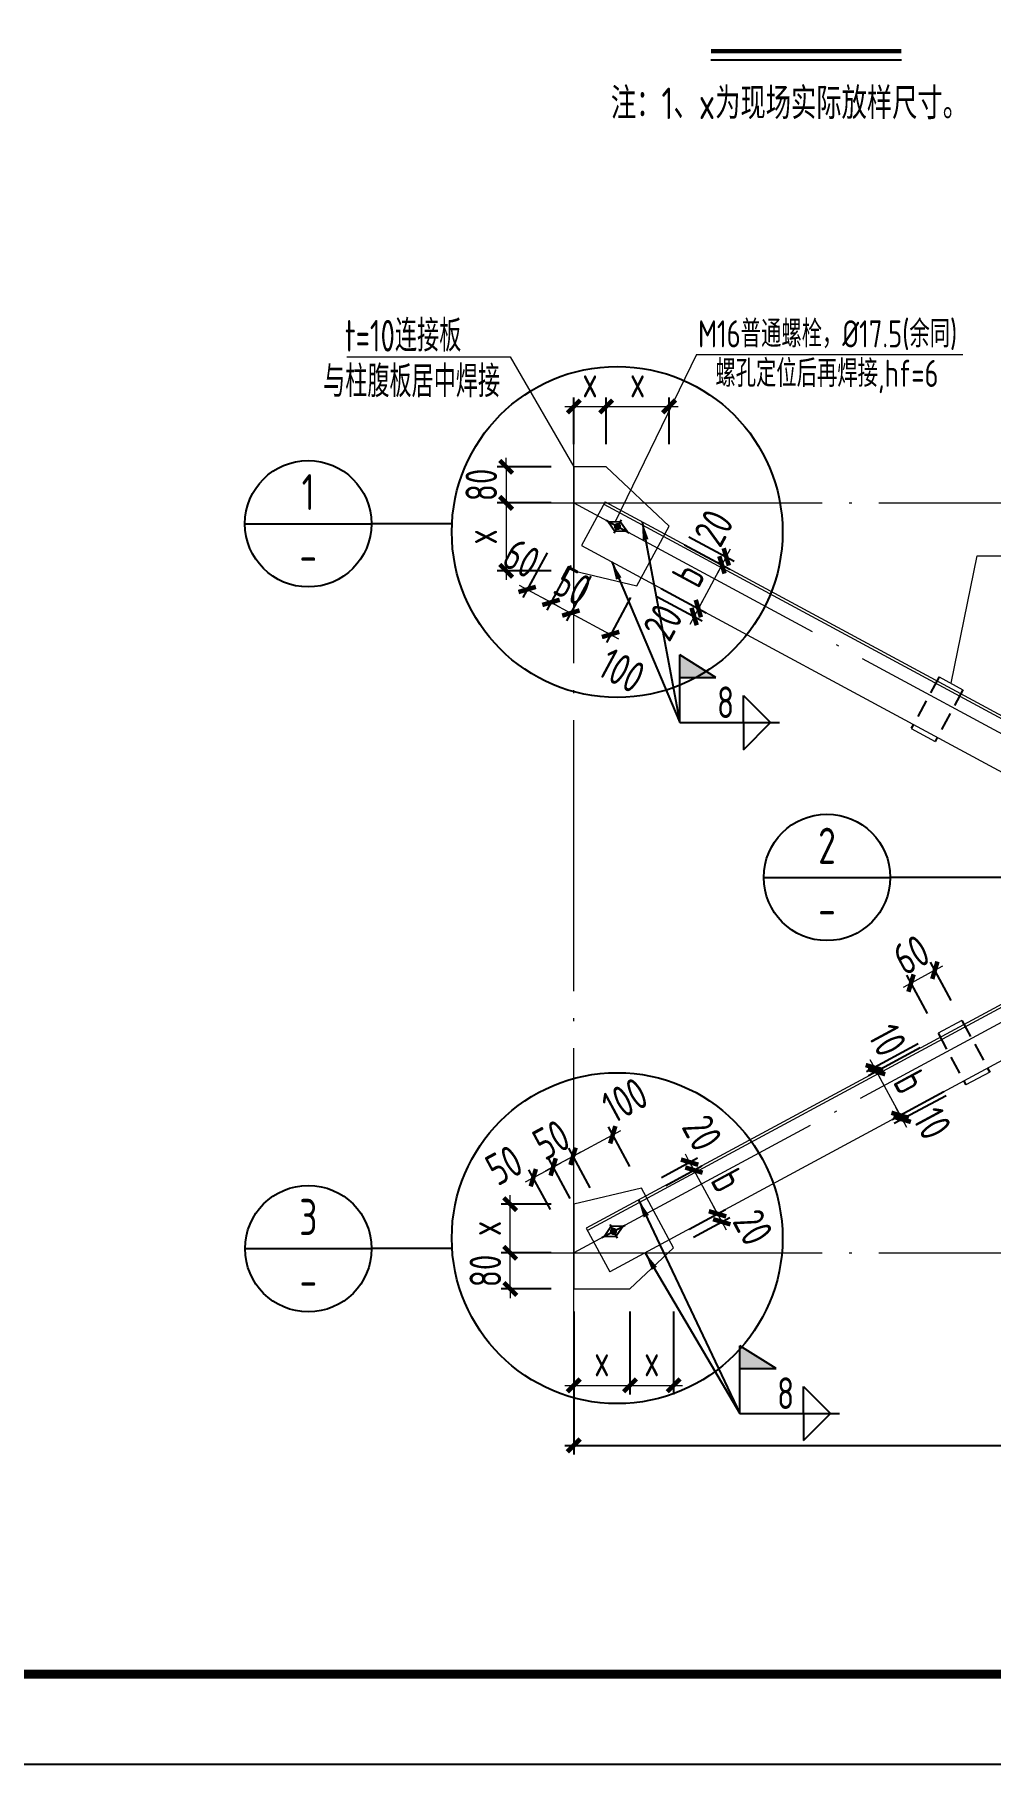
# Model space of a CAD drawing. Extents: x -2746917 to -971774, y -3334247 to -3250358.
# Drawn here: x -1634718 to -1624133, y -3316173 to -3297027 of the extents above; entities that cross this region are included whole.
import ezdxf
from ezdxf.enums import TextEntityAlignment as Align

# ---------------------------------------------------------------- set-up
doc = ezdxf.new("R2010")
doc.units = 0
doc.header["$LTSCALE"] = 1000
doc.header["$MEASUREMENT"] = 0
doc.header["$PDMODE"] = 35
doc.linetypes.add('DASHED', pattern=[0.75, 0.5, -0.25])
doc.linetypes.add('DOTE', pattern=[2.42, 2, -0.2, 0.02, -0.2])
doc.layers.get('0').update_dxf_attribs({"linetype": 'CONTINUOUS'})
doc.layers.get('Defpoints').update_dxf_attribs({"linetype": 'CONTINUOUS'})
for name, color, linetype in [('AXIS', 253, 'DOTE'), ('BOLT', 7, 'CONTINUOUS'), ('COLU', 7, 'CONTINUOUS'), ('DIM', 3, 'CONTINUOUS'), ('NUM', 7, 'CONTINUOUS'), ('Profx', 2, 'DASHED'), ('PUB_TITLE', 4, 'CONTINUOUS'), ('TEXT', 7, 'CONTINUOUS'), ('THIN', 7, 'CONTINUOUS'), ('WELD', 7, 'CONTINUOUS')]:
    doc.layers.add(name, color=color, linetype=linetype)
doc.layers.add('yichutu', color=7, linetype='CONTINUOUS', true_color=0xffffff, plot=False)
doc.styles.add('TSSD_Dimension', font='tssdeng.shx', dxfattribs={"width": 0.75, "bigfont": 'Hztxt.shx'})
doc.styles.add('TSSD_Label', font='tssdeng.shx', dxfattribs={"width": 0.75, "bigfont": 'hztxt.shx'})
doc.styles.add('TSSD_Num', font='tssdeng.shx', dxfattribs={"width": 0.75, "bigfont": 'hztxt.shx'})
doc.styles.add('TSSD_Rein', font='Tssdeng.shx', dxfattribs={"width": 0.75, "bigfont": 'hztxt.shx'})
doc.dimstyles.new('TSSD_20_100', dxfattribs={"dimtxt": 350, "dimasz": 100, "dimexe": 100, "dimexo": 250, "dimgap": 100, "dimtad": 1, "dimdec": 0, "dimlfac": 0.2, "dimzin": 0, "dimdsep": 46, "dimtxsty": 'TSSD_Dimension', "dimblk": 'ARCHTICK', "dimcen": 0, "dimdle": 100, "dimclrt": 7, "dimadec": 0, "dimazin": 0, "dimtfac": 1, "dimtdec": 0, "dimtix": 1, "dimtmove": 2, "dimatfit": 3, "dimfxl": 1, "dimtolj": 1, "dimtzin": 0, "dimlwd": 5, "dimarcsym": 0})
doc.dimstyles.new('TSSD_50_100', dxfattribs={"dimtxt": 350, "dimasz": 100, "dimexe": 100, "dimexo": 250, "dimgap": 100, "dimtad": 1, "dimdec": 0, "dimlfac": 0.5, "dimzin": 0, "dimdsep": 46, "dimtxsty": 'TSSD_Dimension', "dimblk": 'ARCHTICK', "dimcen": 0, "dimdle": 100, "dimclrt": 7, "dimadec": 0, "dimazin": 0, "dimtfac": 1, "dimtdec": 0, "dimtix": 1, "dimtmove": 2, "dimatfit": 3, "dimfxl": 1, "dimtolj": 1, "dimtzin": 0, "dimarcsym": 0})
doc.dimstyles.new('TSSD_LEADER_STYLE_200.0', dxfattribs={"dimtxt": 700, "dimasz": 200, "dimexe": 200, "dimexo": 500, "dimgap": 0.09, "dimtad": 0, "dimtih": 1, "dimtoh": 1, "dimdec": 4, "dimzin": 0, "dimdsep": 46, "dimtxsty": 'Standard', "dimcen": 0.09, "dimdle": 200, "dimclrt": 7, "dimadec": 0, "dimazin": 0, "dimtfac": 1, "dimtdec": 4, "dimtofl": 0, "dimtmove": 0, "dimatfit": 3, "dimfxl": 1, "dimtolj": 1, "dimtzin": 0, "dimarcsym": 0})

# ---------------------------------------------------------------- blocks, each defined once
blk = doc.blocks.new('_ArchTick')
at = {"color": 0, "const_width": 0.5}
blk.add_lwpolyline([(-0.71, -0.71), (0.71, 0.71)], dxfattribs=at)
blk = doc.blocks.new('*D3015')
at = {"layer": 'Defpoints', "color": 0, "ltscale": 1.5}
for p in [(-1628747, -3311245), (-1613347, -3311245), (-1613347, -3312642)]:
    blk.add_point(p, dxfattribs=at)
at = {"layer": 'DIM', "color": 0, "lineweight": -2, "ltscale": 1.5}
for p, q in [((-1628747, -3311495), (-1628747, -3312742)), ((-1613347, -3311495), (-1613347, -3312742)), ((-1628847, -3312642), (-1613247, -3312642))]:
    blk.add_line(p, q, dxfattribs=at)
at = {"layer": 'DIM', "color": 0, "lineweight": -2, "ltscale": 1.5, "xscale": 100, "yscale": 100, "zscale": 100, "rotation": 180}
blk.add_blockref('_ArchTick', (-1628747, -3312642), dxfattribs=at)
at = {"layer": 'DIM', "color": 0, "lineweight": -2, "ltscale": 1.5, "xscale": 100, "yscale": 100, "zscale": 100}
blk.add_blockref('_ArchTick', (-1613347, -3312642), dxfattribs=at)
at = {"layer": 'DIM', "color": 7, "lineweight": 5, "ltscale": 1.5, "insert": (-1621047, -3312367), "char_height": 350, "attachment_point": 5, "style": 'TSSD_Dimension'}
blk.add_mtext('\\A1;7800', dxfattribs=at)
blk = doc.blocks.new('A$C7C2454F9')
at = {"layer": 'BOLT'}
for p, q in [((217, 41), (8, -160)), ((54, 2), (171, -121)), ((199, 23), (71, -16)), ((199, 23), (154, -103)), ((26, -142), (71, -16)), ((26, -142), (154, -103))]:
    blk.add_line(p, q, dxfattribs=at)
at = {"layer": 'BOLT', "const_width": 40}
blk.add_lwpolyline([(127, -46, 1), (98, -73, 1), (127, -46)], format="xyb", dxfattribs=at)
blk = doc.blocks.new('*D3017')
at = {"layer": 'Defpoints', "color": 0, "ltscale": 1.5}
for p in [(-1628747, -3310911), (-1628125, -3310911), (-1628125, -3311978)]:
    blk.add_point(p, dxfattribs=at)
at = {"layer": 'DIM', "color": 0, "lineweight": -2, "ltscale": 1.5}
for p, q in [((-1628747, -3311161), (-1628747, -3312078)), ((-1628125, -3311161), (-1628125, -3312078))]:
    blk.add_line(p, q, dxfattribs=at)
at = {"layer": 'DIM', "color": 0, "lineweight": 5, "ltscale": 1.5}
blk.add_line((-1628847, -3311978), (-1628025, -3311978), dxfattribs=at)
at = {"layer": 'DIM', "color": 0, "lineweight": 5, "ltscale": 1.5, "xscale": 100, "yscale": 100, "zscale": 100, "rotation": 180}
blk.add_blockref('_ArchTick', (-1628747, -3311978), dxfattribs=at)
at = {"layer": 'DIM', "color": 0, "lineweight": 5, "ltscale": 1.5, "xscale": 100, "yscale": 100, "zscale": 100}
blk.add_blockref('_ArchTick', (-1628125, -3311978), dxfattribs=at)
at = {"layer": 'DIM', "color": 7, "lineweight": 5, "ltscale": 1.5, "insert": (-1628436, -3311703), "char_height": 350, "attachment_point": 5, "style": 'TSSD_Dimension'}
blk.add_mtext('\\A1;x', dxfattribs=at)
blk = doc.blocks.new('*D3018')
at = {"layer": 'Defpoints', "color": 0, "ltscale": 1.5}
for p in [(-1628125, -3310911), (-1627641, -3310911), (-1627641, -3311978)]:
    blk.add_point(p, dxfattribs=at)
at = {"layer": 'DIM', "color": 0, "lineweight": -2, "ltscale": 1.5}
for p, q in [((-1628125, -3311161), (-1628125, -3312078)), ((-1627641, -3311161), (-1627641, -3312078))]:
    blk.add_line(p, q, dxfattribs=at)
at = {"layer": 'DIM', "color": 0, "lineweight": 5, "ltscale": 1.5}
blk.add_line((-1628225, -3311978), (-1627541, -3311978), dxfattribs=at)
at = {"layer": 'DIM', "color": 0, "lineweight": 5, "ltscale": 1.5, "xscale": 100, "yscale": 100, "zscale": 100, "rotation": 180}
blk.add_blockref('_ArchTick', (-1628125, -3311978), dxfattribs=at)
at = {"layer": 'DIM', "color": 0, "lineweight": 5, "ltscale": 1.5, "xscale": 100, "yscale": 100, "zscale": 100}
blk.add_blockref('_ArchTick', (-1627641, -3311978), dxfattribs=at)
at = {"layer": 'DIM', "color": 7, "lineweight": 5, "ltscale": 1.5, "insert": (-1627883, -3311703), "char_height": 350, "attachment_point": 5, "style": 'TSSD_Dimension'}
blk.add_mtext('\\A1;x', dxfattribs=at)
blk = doc.blocks.new('*D3019')
at = {"layer": 'Defpoints', "color": 0, "ltscale": 1.5}
for p in [(-1629451, -3310511), (-1628747, -3310511), (-1628747, -3310911)]:
    blk.add_point(p, dxfattribs=at)
at = {"layer": 'DIM', "color": 0, "lineweight": -2, "ltscale": 1.5}
for p, q in [((-1628997, -3310511), (-1629551, -3310511)), ((-1628997, -3310911), (-1629551, -3310911))]:
    blk.add_line(p, q, dxfattribs=at)
at = {"layer": 'DIM', "color": 0, "lineweight": 5, "ltscale": 1.5}
for p, q in [((-1629451, -3310511), (-1629451, -3310411)), ((-1629451, -3310911), (-1629451, -3310511)), ((-1629451, -3310911), (-1629451, -3311011))]:
    blk.add_line(p, q, dxfattribs=at)
at = {"layer": 'DIM', "color": 0, "lineweight": 5, "ltscale": 1.5, "xscale": 100, "yscale": 100, "zscale": 100}
for p, rotation in [((-1629451, -3310511), 270), ((-1629451, -3310911), 90)]:
    blk.add_blockref('_ArchTick', p, dxfattribs=dict(at, rotation=rotation))
at = {"layer": 'DIM', "color": 7, "lineweight": 5, "ltscale": 1.5, "insert": (-1629726, -3310711), "char_height": 350, "attachment_point": 5, "rotation": 90, "style": 'TSSD_Dimension'}
blk.add_mtext('\\A1;80', dxfattribs=at)
blk = doc.blocks.new('*D3020')
at = {"layer": 'Defpoints', "color": 0, "ltscale": 1.5}
for p in [(-1629451, -3309972), (-1628747, -3309972), (-1628747, -3310511)]:
    blk.add_point(p, dxfattribs=at)
at = {"layer": 'DIM', "color": 0, "lineweight": -2, "ltscale": 1.5}
for p, q in [((-1628997, -3309972), (-1629551, -3309972)), ((-1628997, -3310511), (-1629551, -3310511))]:
    blk.add_line(p, q, dxfattribs=at)
at = {"layer": 'DIM', "color": 0, "lineweight": 5, "ltscale": 1.5}
blk.add_line((-1629451, -3310611), (-1629451, -3309872), dxfattribs=at)
at = {"layer": 'DIM', "color": 0, "lineweight": 5, "ltscale": 1.5, "xscale": 100, "yscale": 100, "zscale": 100}
for p, rotation in [((-1629451, -3309972), 90), ((-1629451, -3310511), 270)]:
    blk.add_blockref('_ArchTick', p, dxfattribs=dict(at, rotation=rotation))
at = {"layer": 'DIM', "color": 7, "lineweight": 5, "ltscale": 1.5, "insert": (-1629726, -3310241), "char_height": 350, "attachment_point": 5, "rotation": 90, "style": 'TSSD_Dimension'}
blk.add_mtext('\\A1;x', dxfattribs=at)
blk = doc.blocks.new('*D3021')
at = {"layer": 'Defpoints', "color": 0, "ltscale": 1.5}
for p in [(-1628975, -3309560), (-1628667, -3310131), (-1628887, -3310250)]:
    blk.add_point(p, dxfattribs=at)
at = {"layer": 'DIM', "color": 0, "lineweight": 5, "ltscale": 1.5}
blk.add_line((-1629283, -3309726), (-1628887, -3309513), dxfattribs=at)
at = {"layer": 'DIM', "color": 0, "lineweight": -2, "ltscale": 1.5}
for p, q in [((-1629006, -3310030), (-1629243, -3309591)), ((-1628786, -3309911), (-1629022, -3309472))]:
    blk.add_line(p, q, dxfattribs=at)
at = {"layer": 'DIM', "color": 0, "lineweight": 5, "ltscale": 1.5, "xscale": 100, "yscale": 100, "zscale": 100}
for p, rotation in [((-1628975, -3309560), 28.32293763845345), ((-1629195, -3309679), 208.3229376384535)]:
    blk.add_blockref('_ArchTick', p, dxfattribs=dict(at, rotation=rotation))
at = {"layer": 'DIM', "color": 7, "lineweight": 5, "ltscale": 1.5, "insert": (-1629518, -3309540), "char_height": 350, "attachment_point": 5, "rotation": 28.3229, "style": 'TSSD_Dimension'}
blk.add_mtext('\\A1;50', dxfattribs=at)
blk = doc.blocks.new('*D3022')
at = {"layer": 'Defpoints', "color": 0, "ltscale": 1.5}
for p in [(-1628755, -3309442), (-1628447, -3310013), (-1628667, -3310131)]:
    blk.add_point(p, dxfattribs=at)
at = {"layer": 'DIM', "color": 0, "lineweight": 5, "ltscale": 1.5}
for p, q in [((-1628975, -3309560), (-1628755, -3309442)), ((-1628755, -3309442), (-1628667, -3309394)), ((-1628975, -3309560), (-1629063, -3309608))]:
    blk.add_line(p, q, dxfattribs=at)
at = {"layer": 'DIM', "color": 0, "lineweight": -2, "ltscale": 1.5}
for p, q in [((-1628566, -3309793), (-1628802, -3309354)), ((-1628786, -3309911), (-1629022, -3309472))]:
    blk.add_line(p, q, dxfattribs=at)
at = {"layer": 'DIM', "color": 0, "lineweight": 5, "ltscale": 1.5, "xscale": 100, "yscale": 100, "zscale": 100}
for p, rotation in [((-1628975, -3309560), 28.32293763562307), ((-1628755, -3309442), 208.322937635623)]:
    blk.add_blockref('_ArchTick', p, dxfattribs=dict(at, rotation=rotation))
at = {"layer": 'DIM', "color": 7, "lineweight": 5, "ltscale": 1.5, "insert": (-1628995, -3309259), "char_height": 350, "attachment_point": 5, "rotation": 28.3229, "style": 'TSSD_Dimension'}
blk.add_mtext('\\A1;50', dxfattribs=at)
blk = doc.blocks.new('*D3023')
at = {"layer": 'Defpoints', "color": 0, "ltscale": 1.5}
for p in [(-1628315, -3309204), (-1628007, -3309776), (-1628447, -3310013)]:
    blk.add_point(p, dxfattribs=at)
at = {"layer": 'DIM', "color": 0, "lineweight": 5, "ltscale": 1.5}
blk.add_line((-1628843, -3309489), (-1628227, -3309157), dxfattribs=at)
at = {"layer": 'DIM', "color": 0, "lineweight": -2, "ltscale": 1.5}
for p, q in [((-1628126, -3309556), (-1628362, -3309116)), ((-1628566, -3309793), (-1628802, -3309354))]:
    blk.add_line(p, q, dxfattribs=at)
at = {"layer": 'DIM', "color": 0, "lineweight": 5, "ltscale": 1.5, "xscale": 100, "yscale": 100, "zscale": 100}
for p, rotation in [((-1628315, -3309204), 28.32293763562307), ((-1628755, -3309442), 208.322937635623)]:
    blk.add_blockref('_ArchTick', p, dxfattribs=dict(at, rotation=rotation))
at = {"layer": 'DIM', "color": 7, "lineweight": 5, "ltscale": 1.5, "insert": (-1628182, -3308820), "char_height": 350, "attachment_point": 5, "rotation": 28.3229, "style": 'TSSD_Dimension'}
blk.add_mtext('\\A1;100', dxfattribs=at)
blk = doc.blocks.new('*D3024')
at = {"layer": 'Defpoints', "color": 0, "ltscale": 1.5}
for p in [(-1627416, -3309595), (-1627997, -3309794), (-1627949, -3309882)]:
    blk.add_point(p, dxfattribs=at)
at = {"layer": 'DIM', "color": 0, "lineweight": 5, "ltscale": 1.5}
for p, q in [((-1627464, -3309507), (-1627511, -3309419)), ((-1627464, -3309507), (-1627416, -3309595)), ((-1627416, -3309595), (-1627369, -3309683))]:
    blk.add_line(p, q, dxfattribs=at)
at = {"layer": 'DIM', "color": 0, "lineweight": -2, "ltscale": 1.5}
for p, q in [((-1627777, -3309676), (-1627376, -3309459)), ((-1627729, -3309764), (-1627328, -3309547))]:
    blk.add_line(p, q, dxfattribs=at)
at = {"layer": 'DIM', "color": 0, "lineweight": 5, "ltscale": 1.5, "xscale": 100, "yscale": 100, "zscale": 100}
for p, rotation in [((-1627464, -3309507), 298.3229376384968), ((-1627416, -3309595), 118.3229376384968)]:
    blk.add_blockref('_ArchTick', p, dxfattribs=dict(at, rotation=rotation))
at = {"layer": 'DIM', "color": 7, "lineweight": 5, "ltscale": 1.5, "insert": (-1627325, -3309184), "char_height": 350, "attachment_point": 5, "rotation": 298.3229, "style": 'TSSD_Dimension'}
blk.add_mtext('\\A1;20', dxfattribs=at)
blk = doc.blocks.new('*D3025')
at = {"layer": 'Defpoints', "color": 0, "ltscale": 1.5}
for p in [(-1627949, -3309882), (-1627155, -3310079), (-1627689, -3310366)]:
    blk.add_point(p, dxfattribs=at)
at = {"layer": 'DIM', "color": 0, "lineweight": -2, "ltscale": 1.5}
for p, q in [((-1627729, -3309764), (-1627328, -3309547)), ((-1627468, -3310248), (-1627067, -3310032))]:
    blk.add_line(p, q, dxfattribs=at)
at = {"layer": 'DIM', "color": 0, "lineweight": 5, "ltscale": 1.5}
blk.add_line((-1627464, -3309507), (-1627108, -3310167), dxfattribs=at)
at = {"layer": 'DIM', "color": 0, "lineweight": 5, "ltscale": 1.5, "xscale": 100, "yscale": 100, "zscale": 100}
for p, rotation in [((-1627416, -3309595), 118.3229376539187), ((-1627155, -3310079), 298.3229376539187)]:
    blk.add_blockref('_ArchTick', p, dxfattribs=dict(at, rotation=rotation))
at = {"layer": 'DIM', "color": 7, "lineweight": 5, "ltscale": 1.5, "insert": (-1627044, -3309706), "char_height": 350, "attachment_point": 5, "rotation": 298.3229, "style": 'TSSD_Dimension'}
blk.add_mtext('\\A1;b', dxfattribs=at)
blk = doc.blocks.new('*D3026')
at = {"layer": 'Defpoints', "color": 0, "ltscale": 1.5}
for p in [(-1627108, -3310167), (-1627689, -3310366), (-1627641, -3310454)]:
    blk.add_point(p, dxfattribs=at)
at = {"layer": 'DIM', "color": 0, "lineweight": 5, "ltscale": 1.5}
for p, q in [((-1627155, -3310079), (-1627203, -3309991)), ((-1627155, -3310079), (-1627108, -3310167)), ((-1627108, -3310167), (-1627060, -3310255))]:
    blk.add_line(p, q, dxfattribs=at)
at = {"layer": 'DIM', "color": 0, "lineweight": -2, "ltscale": 1.5}
for p, q in [((-1627468, -3310248), (-1627067, -3310032)), ((-1627421, -3310336), (-1627020, -3310120))]:
    blk.add_line(p, q, dxfattribs=at)
at = {"layer": 'DIM', "color": 0, "lineweight": 5, "ltscale": 1.5, "xscale": 100, "yscale": 100, "zscale": 100}
for p, rotation in [((-1627155, -3310079), 298.3229376539187), ((-1627108, -3310167), 118.3229376539187)]:
    blk.add_blockref('_ArchTick', p, dxfattribs=dict(at, rotation=rotation))
at = {"layer": 'DIM', "color": 7, "lineweight": 5, "ltscale": 1.5, "insert": (-1626762, -3310229), "char_height": 350, "attachment_point": 5, "rotation": 298.3229, "style": 'TSSD_Dimension'}
blk.add_mtext('\\A1;20', dxfattribs=at)
blk = doc.blocks.new('*D3027')
at = {"layer": 'Defpoints', "color": 0, "ltscale": 1.5}
for p in [(-1628747, -3301811), (-1629496, -3302211), (-1628747, -3302211)]:
    blk.add_point(p, dxfattribs=at)
at = {"layer": 'DIM', "color": 0, "lineweight": 5, "ltscale": 1.5}
for p, q in [((-1629496, -3301811), (-1629496, -3301711)), ((-1629496, -3301811), (-1629496, -3302211)), ((-1629496, -3302211), (-1629496, -3302311))]:
    blk.add_line(p, q, dxfattribs=at)
at = {"layer": 'DIM', "color": 0, "lineweight": -2, "ltscale": 1.5}
for p, q in [((-1628997, -3301811), (-1629596, -3301811)), ((-1628997, -3302211), (-1629596, -3302211))]:
    blk.add_line(p, q, dxfattribs=at)
at = {"layer": 'DIM', "color": 0, "lineweight": 5, "ltscale": 1.5, "xscale": 100, "yscale": 100, "zscale": 100}
for p, rotation in [((-1629496, -3301811), 270), ((-1629496, -3302211), 90)]:
    blk.add_blockref('_ArchTick', p, dxfattribs=dict(at, rotation=rotation))
at = {"layer": 'DIM', "color": 7, "lineweight": 5, "ltscale": 1.5, "insert": (-1629771, -3302011), "char_height": 350, "attachment_point": 5, "rotation": 90, "style": 'TSSD_Dimension'}
blk.add_mtext('\\A1;80', dxfattribs=at)
blk = doc.blocks.new('*D3028')
at = {"layer": 'Defpoints', "color": 0, "ltscale": 1.5}
for p in [(-1628747, -3302211), (-1629496, -3302961), (-1628747, -3302961)]:
    blk.add_point(p, dxfattribs=at)
at = {"layer": 'DIM', "color": 0, "lineweight": 5, "ltscale": 1.5}
blk.add_line((-1629496, -3302111), (-1629496, -3303061), dxfattribs=at)
at = {"layer": 'DIM', "color": 0, "lineweight": -2, "ltscale": 1.5}
for p, q in [((-1628997, -3302211), (-1629596, -3302211)), ((-1628997, -3302961), (-1629596, -3302961))]:
    blk.add_line(p, q, dxfattribs=at)
at = {"layer": 'DIM', "color": 0, "lineweight": 5, "ltscale": 1.5, "xscale": 100, "yscale": 100, "zscale": 100}
for p, rotation in [((-1629496, -3302211), 90), ((-1629496, -3302961), 270)]:
    blk.add_blockref('_ArchTick', p, dxfattribs=dict(at, rotation=rotation))
at = {"layer": 'DIM', "color": 7, "lineweight": 5, "ltscale": 1.5, "insert": (-1629771, -3302586), "char_height": 350, "attachment_point": 5, "rotation": 90, "style": 'TSSD_Dimension'}
blk.add_mtext('\\A1;x', dxfattribs=at)
blk = doc.blocks.new('*D3029')
at = {"layer": 'Defpoints', "color": 0, "ltscale": 1.5}
for p in [(-1627739, -3302555), (-1627692, -3302467), (-1627106, -3302896)]:
    blk.add_point(p, dxfattribs=at)
at = {"layer": 'DIM', "color": 0, "lineweight": -2, "ltscale": 1.5}
for p, q in [((-1627519, -3302673), (-1627018, -3302944)), ((-1627472, -3302585), (-1626970, -3302856))]:
    blk.add_line(p, q, dxfattribs=at)
at = {"layer": 'DIM', "color": 0, "lineweight": 5, "ltscale": 1.5}
for p, q in [((-1627058, -3302808), (-1627011, -3302720)), ((-1627106, -3302896), (-1627153, -3302984)), ((-1627058, -3302808), (-1627106, -3302896))]:
    blk.add_line(p, q, dxfattribs=at)
at = {"layer": 'DIM', "color": 0, "lineweight": 5, "ltscale": 1.5, "xscale": 100, "yscale": 100, "zscale": 100}
for p, rotation in [((-1627058, -3302808), 241.6770623616299), ((-1627106, -3302896), 61.67706236162985)]:
    blk.add_blockref('_ArchTick', p, dxfattribs=dict(at, rotation=rotation))
at = {"layer": 'DIM', "color": 7, "lineweight": 5, "ltscale": 1.5, "insert": (-1627197, -3302486), "char_height": 350, "attachment_point": 5, "rotation": 61.6771, "style": 'TSSD_Dimension'}
blk.add_mtext('\\A1;20', dxfattribs=at)
blk = doc.blocks.new('*D3030')
at = {"layer": 'Defpoints', "color": 0, "ltscale": 1.5}
for p in [(-1627739, -3302555), (-1628000, -3303039), (-1627367, -3303380)]:
    blk.add_point(p, dxfattribs=at)
at = {"layer": 'DIM', "color": 0, "lineweight": -2, "ltscale": 1.5}
for p, q in [((-1627519, -3302673), (-1627018, -3302944)), ((-1627780, -3303158), (-1627279, -3303428))]:
    blk.add_line(p, q, dxfattribs=at)
at = {"layer": 'DIM', "color": 0, "lineweight": 5, "ltscale": 1.5}
blk.add_line((-1627058, -3302808), (-1627414, -3303468), dxfattribs=at)
at = {"layer": 'DIM', "color": 0, "lineweight": 5, "ltscale": 1.5, "xscale": 100, "yscale": 100, "zscale": 100}
for p, rotation in [((-1627106, -3302896), 61.67706234608132), ((-1627367, -3303380), 241.6770623460813)]:
    blk.add_blockref('_ArchTick', p, dxfattribs=dict(at, rotation=rotation))
at = {"layer": 'DIM', "color": 7, "lineweight": 5, "ltscale": 1.5, "insert": (-1627478, -3303008), "char_height": 350, "attachment_point": 5, "rotation": 61.6771, "style": 'TSSD_Dimension'}
blk.add_mtext('\\A1;b', dxfattribs=at)
blk = doc.blocks.new('*D3031')
at = {"layer": 'Defpoints', "color": 0, "ltscale": 1.5}
for p in [(-1628048, -3303127), (-1628000, -3303039), (-1627414, -3303468)]:
    blk.add_point(p, dxfattribs=at)
at = {"layer": 'DIM', "color": 0, "lineweight": -2, "ltscale": 1.5}
for p, q in [((-1627828, -3303246), (-1627326, -3303516)), ((-1627780, -3303158), (-1627279, -3303428))]:
    blk.add_line(p, q, dxfattribs=at)
at = {"layer": 'DIM', "color": 0, "lineweight": 5, "ltscale": 1.5}
for p, q in [((-1627367, -3303380), (-1627319, -3303292)), ((-1627414, -3303468), (-1627462, -3303557)), ((-1627367, -3303380), (-1627414, -3303468))]:
    blk.add_line(p, q, dxfattribs=at)
at = {"layer": 'DIM', "color": 0, "lineweight": 5, "ltscale": 1.5, "xscale": 100, "yscale": 100, "zscale": 100}
for p, rotation in [((-1627367, -3303380), 241.6770623460813), ((-1627414, -3303468), 61.6770623460813)]:
    blk.add_blockref('_ArchTick', p, dxfattribs=dict(at, rotation=rotation))
at = {"layer": 'DIM', "color": 7, "lineweight": 5, "ltscale": 1.5, "insert": (-1627760, -3303530), "char_height": 350, "attachment_point": 5, "rotation": 61.6771, "style": 'TSSD_Dimension'}
blk.add_mtext('\\A1;20', dxfattribs=at)
blk = doc.blocks.new('*D3032')
at = {"layer": 'Defpoints', "color": 0, "ltscale": 1.5}
for p in [(-1628388, -3301143), (-1628747, -3301811), (-1628388, -3301811)]:
    blk.add_point(p, dxfattribs=at)
at = {"layer": 'DIM', "color": 0, "lineweight": 5, "ltscale": 1.5}
blk.add_line((-1628847, -3301143), (-1628288, -3301143), dxfattribs=at)
at = {"layer": 'DIM', "color": 0, "lineweight": -2, "ltscale": 1.5}
for p, q in [((-1628747, -3301561), (-1628747, -3301043)), ((-1628388, -3301561), (-1628388, -3301043))]:
    blk.add_line(p, q, dxfattribs=at)
at = {"layer": 'DIM', "color": 0, "lineweight": 5, "ltscale": 1.5, "xscale": 100, "yscale": 100, "zscale": 100, "rotation": 180}
blk.add_blockref('_ArchTick', (-1628747, -3301143), dxfattribs=at)
at = {"layer": 'DIM', "color": 0, "lineweight": 5, "ltscale": 1.5, "xscale": 100, "yscale": 100, "zscale": 100}
blk.add_blockref('_ArchTick', (-1628388, -3301143), dxfattribs=at)
at = {"layer": 'DIM', "color": 7, "lineweight": 5, "ltscale": 1.5, "insert": (-1628567, -3300868), "char_height": 350, "attachment_point": 5, "style": 'TSSD_Dimension'}
blk.add_mtext('\\A1;x', dxfattribs=at)
blk = doc.blocks.new('*D3033')
at = {"layer": 'Defpoints', "color": 0, "ltscale": 1.5}
for p in [(-1627692, -3301143), (-1628388, -3301811), (-1627692, -3301811)]:
    blk.add_point(p, dxfattribs=at)
at = {"layer": 'DIM', "color": 0, "lineweight": 5, "ltscale": 1.5}
blk.add_line((-1628488, -3301143), (-1627592, -3301143), dxfattribs=at)
at = {"layer": 'DIM', "color": 0, "lineweight": -2, "ltscale": 1.5}
for p, q in [((-1628388, -3301561), (-1628388, -3301043)), ((-1627692, -3301561), (-1627692, -3301043))]:
    blk.add_line(p, q, dxfattribs=at)
at = {"layer": 'DIM', "color": 0, "lineweight": 5, "ltscale": 1.5, "xscale": 100, "yscale": 100, "zscale": 100, "rotation": 180}
blk.add_blockref('_ArchTick', (-1628388, -3301143), dxfattribs=at)
at = {"layer": 'DIM', "color": 0, "lineweight": 5, "ltscale": 1.5, "xscale": 100, "yscale": 100, "zscale": 100}
blk.add_blockref('_ArchTick', (-1627692, -3301143), dxfattribs=at)
at = {"layer": 'DIM', "color": 7, "lineweight": 5, "ltscale": 1.5, "insert": (-1628040, -3300868), "char_height": 350, "attachment_point": 5, "style": 'TSSD_Dimension'}
blk.add_mtext('\\A1;x', dxfattribs=at)
blk = doc.blocks.new('*D3034')
at = {"layer": 'Defpoints', "color": 0, "ltscale": 1.5}
for p in [(-1628925, -3302541), (-1628661, -3302683), (-1628999, -3303311)]:
    blk.add_point(p, dxfattribs=at)
at = {"layer": 'DIM', "color": 0, "lineweight": -2, "ltscale": 1.5}
for p, q in [((-1629043, -3302761), (-1629310, -3303256)), ((-1628779, -3302903), (-1629046, -3303399))]:
    blk.add_line(p, q, dxfattribs=at)
at = {"layer": 'DIM', "color": 0, "lineweight": 5, "ltscale": 1.5}
blk.add_line((-1629351, -3303121), (-1628911, -3303358), dxfattribs=at)
at = {"layer": 'DIM', "color": 0, "lineweight": 5, "ltscale": 1.5, "xscale": 100, "yscale": 100, "zscale": 100}
for p, rotation in [((-1629263, -3303168), 151.6770623614611), ((-1628999, -3303311), 331.6770623614611)]:
    blk.add_blockref('_ArchTick', p, dxfattribs=dict(at, rotation=rotation))
at = {"layer": 'DIM', "color": 7, "lineweight": 5, "ltscale": 1.5, "insert": (-1629325, -3302823), "char_height": 350, "attachment_point": 5, "rotation": 331.6771, "style": 'TSSD_Dimension'}
blk.add_mtext('\\A1;60', dxfattribs=at)
blk = doc.blocks.new('*D3035')
at = {"layer": 'Defpoints', "color": 0, "ltscale": 1.5}
for p in [(-1628661, -3302683), (-1628440, -3302802), (-1628779, -3303429)]:
    blk.add_point(p, dxfattribs=at)
at = {"layer": 'DIM', "color": 0, "lineweight": -2, "ltscale": 1.5}
for p, q in [((-1628779, -3302903), (-1629046, -3303399)), ((-1628559, -3303022), (-1628826, -3303517))]:
    blk.add_line(p, q, dxfattribs=at)
at = {"layer": 'DIM', "color": 0, "lineweight": 5, "ltscale": 1.5}
for p, q in [((-1628999, -3303311), (-1629087, -3303263)), ((-1628999, -3303311), (-1628779, -3303429)), ((-1628779, -3303429), (-1628691, -3303477))]:
    blk.add_line(p, q, dxfattribs=at)
at = {"layer": 'DIM', "color": 0, "lineweight": 5, "ltscale": 1.5, "xscale": 100, "yscale": 100, "zscale": 100}
for p, rotation in [((-1628999, -3303311), 331.6770623643769), ((-1628779, -3303429), 151.6770623643769)]:
    blk.add_blockref('_ArchTick', p, dxfattribs=dict(at, rotation=rotation))
at = {"layer": 'DIM', "color": 7, "lineweight": 5, "ltscale": 1.5, "insert": (-1628758, -3303128), "char_height": 350, "attachment_point": 5, "rotation": 331.6771, "style": 'TSSD_Dimension'}
blk.add_mtext('\\A1;50', dxfattribs=at)
blk = doc.blocks.new('*D3036')
at = {"layer": 'Defpoints', "color": 0, "ltscale": 1.5}
for p in [(-1628440, -3302802), (-1628000, -3303039), (-1628339, -3303666)]:
    blk.add_point(p, dxfattribs=at)
at = {"layer": 'DIM', "color": 0, "lineweight": -2, "ltscale": 1.5}
for p, q in [((-1628559, -3303022), (-1628826, -3303517)), ((-1628119, -3303259), (-1628386, -3303754))]:
    blk.add_line(p, q, dxfattribs=at)
at = {"layer": 'DIM', "color": 0, "lineweight": 5, "ltscale": 1.5}
blk.add_line((-1628867, -3303382), (-1628251, -3303714), dxfattribs=at)
at = {"layer": 'DIM', "color": 0, "lineweight": 5, "ltscale": 1.5, "xscale": 100, "yscale": 100, "zscale": 100}
for p, rotation in [((-1628779, -3303429), 151.6770623643769), ((-1628339, -3303666), 331.6770623643769)]:
    blk.add_blockref('_ArchTick', p, dxfattribs=dict(at, rotation=rotation))
at = {"layer": 'DIM', "color": 7, "lineweight": 5, "ltscale": 1.5, "insert": (-1628214, -3304065), "char_height": 350, "attachment_point": 5, "rotation": 331.6771, "style": 'TSSD_Dimension'}
blk.add_mtext('\\A1;100', dxfattribs=at)
blk = doc.blocks.new('*D3037')
at = {"layer": 'Defpoints', "color": 0, "ltscale": 1.5}
for p in [(-1624712, -3308081), (-1624689, -3308125), (-1625394, -3308505)]:
    blk.add_point(p, dxfattribs=at)
at = {"layer": 'DIM', "color": 0, "lineweight": -2, "ltscale": 1.5}
for p, q in [((-1624933, -3308199), (-1625506, -3308509)), ((-1624909, -3308243), (-1625482, -3308553))]:
    blk.add_line(p, q, dxfattribs=at)
at = {"layer": 'DIM', "color": 0, "lineweight": 5, "ltscale": 1.5}
for p, q in [((-1625418, -3308461), (-1625466, -3308373)), ((-1625418, -3308461), (-1625394, -3308505)), ((-1625394, -3308505), (-1625347, -3308593))]:
    blk.add_line(p, q, dxfattribs=at)
at = {"layer": 'DIM', "color": 0, "lineweight": 5, "ltscale": 1.5, "xscale": 100, "yscale": 100, "zscale": 100}
for p, rotation in [((-1625418, -3308461), 298.3229376384968), ((-1625394, -3308505), 118.3229376384968)]:
    blk.add_blockref('_ArchTick', p, dxfattribs=dict(at, rotation=rotation))
at = {"layer": 'DIM', "color": 7, "lineweight": 5, "ltscale": 1.5, "insert": (-1625270, -3308156), "char_height": 350, "attachment_point": 5, "rotation": 298.3229, "style": 'TSSD_Dimension'}
blk.add_mtext('\\A1;10', dxfattribs=at)
blk = doc.blocks.new('*D3038')
at = {"layer": 'Defpoints', "color": 0, "ltscale": 1.5}
for p in [(-1624689, -3308125), (-1624428, -3308609), (-1625133, -3308989)]:
    blk.add_point(p, dxfattribs=at)
at = {"layer": 'DIM', "color": 0, "lineweight": -2, "ltscale": 1.5}
for p, q in [((-1624909, -3308243), (-1625482, -3308553)), ((-1624648, -3308728), (-1625221, -3309037))]:
    blk.add_line(p, q, dxfattribs=at)
at = {"layer": 'DIM', "color": 0, "lineweight": 5, "ltscale": 1.5}
blk.add_line((-1625442, -3308417), (-1625086, -3309077), dxfattribs=at)
at = {"layer": 'DIM', "color": 0, "lineweight": 5, "ltscale": 1.5, "xscale": 100, "yscale": 100, "zscale": 100}
for p, rotation in [((-1625394, -3308505), 118.3229376539187), ((-1625133, -3308989), 298.3229376539187)]:
    blk.add_blockref('_ArchTick', p, dxfattribs=dict(at, rotation=rotation))
at = {"layer": 'DIM', "color": 7, "lineweight": 5, "ltscale": 1.5, "insert": (-1625022, -3308617), "char_height": 350, "attachment_point": 5, "rotation": 298.3229, "style": 'TSSD_Dimension'}
blk.add_mtext('\\A1;b', dxfattribs=at)
blk = doc.blocks.new('*D3039')
at = {"layer": 'Defpoints', "color": 0, "ltscale": 1.5}
for p in [(-1624428, -3308609), (-1624404, -3308653), (-1625110, -3309033)]:
    blk.add_point(p, dxfattribs=at)
at = {"layer": 'DIM', "color": 0, "lineweight": -2, "ltscale": 1.5}
for p, q in [((-1624648, -3308728), (-1625221, -3309037)), ((-1624624, -3308772), (-1625198, -3309081))]:
    blk.add_line(p, q, dxfattribs=at)
at = {"layer": 'DIM', "color": 0, "lineweight": 5, "ltscale": 1.5}
for p, q in [((-1625133, -3308989), (-1625181, -3308901)), ((-1625133, -3308989), (-1625110, -3309033)), ((-1625110, -3309033), (-1625062, -3309121))]:
    blk.add_line(p, q, dxfattribs=at)
at = {"layer": 'DIM', "color": 0, "lineweight": 5, "ltscale": 1.5, "xscale": 100, "yscale": 100, "zscale": 100}
for p, rotation in [((-1625133, -3308989), 298.3229376539187), ((-1625110, -3309033), 118.3229376539187)]:
    blk.add_blockref('_ArchTick', p, dxfattribs=dict(at, rotation=rotation))
at = {"layer": 'DIM', "color": 7, "lineweight": 5, "ltscale": 1.5, "insert": (-1624774, -3309077), "char_height": 350, "attachment_point": 5, "rotation": 298.3229, "style": 'TSSD_Dimension'}
blk.add_mtext('\\A1;10', dxfattribs=at)
blk = doc.blocks.new('*D3040')
at = {"layer": 'Defpoints', "color": 0, "ltscale": 1.5}
for p in [(-1625012, -3307525), (-1624712, -3308081), (-1624448, -3307938)]:
    blk.add_point(p, dxfattribs=at)
at = {"layer": 'DIM', "color": 0, "lineweight": -2, "ltscale": 1.5}
for p, q in [((-1624567, -3307718), (-1624795, -3307295)), ((-1624831, -3307861), (-1625059, -3307437))]:
    blk.add_line(p, q, dxfattribs=at)
at = {"layer": 'DIM', "color": 0, "lineweight": 5, "ltscale": 1.5}
for p, q in [((-1624748, -3307383), (-1624660, -3307335)), ((-1625012, -3307525), (-1625100, -3307573)), ((-1624748, -3307383), (-1625012, -3307525))]:
    blk.add_line(p, q, dxfattribs=at)
at = {"layer": 'DIM', "color": 0, "lineweight": 5, "ltscale": 1.5, "xscale": 100, "yscale": 100, "zscale": 100}
for p, rotation in [((-1624748, -3307383), 208.3229376386173), ((-1625012, -3307525), 28.32293763861727)]:
    blk.add_blockref('_ArchTick', p, dxfattribs=dict(at, rotation=rotation))
at = {"layer": 'DIM', "color": 7, "lineweight": 5, "ltscale": 1.5, "insert": (-1625010, -3307212), "char_height": 350, "attachment_point": 5, "rotation": 28.3229, "style": 'TSSD_Dimension'}
blk.add_mtext('\\A1;60', dxfattribs=at)
blk = doc.blocks.new('ts_idx')
at = {"color": 0, "linetype": 'ByBlock', "lineweight": -2}
blk.add_line((-0.5, 0), (0.5, 0), dxfattribs=at)
blk.add_circle((0, 0), 0.5, dxfattribs=at)
at = {"color": 0, "linetype": 'ByBlock', "lineweight": -2, "style": 'TSSD_Num', "width": 0.7}
for tag, p in [('1', (0, 0.25)), ('A', (0, -0.25))]:
    blk.add_attdef(tag, text='', height=0.286, dxfattribs=at).set_placement(p, align=Align.MIDDLE_CENTER)
blk = doc.blocks.new('_WELD001')
at = {"linetype": 'ByBlock'}
h = blk.add_hatch(color=0, dxfattribs=at)
h.paths.add_polyline_path([(0.8, 1), (0, 1.5), (0, 1)])
edge = h.paths.add_edge_path()
edge.add_line((0, 0), (0, 1.5))
at = {"color": 0, "linetype": 'ByBlock'}
for p, q in [((0, 0), (0, 1.5)), ((0.8, 1), (0, 1.5)), ((0, 1), (0.8, 1))]:
    blk.add_line(p, q, dxfattribs=at)
blk = doc.blocks.new('_WELD004')
at = {"color": 0, "linetype": 'ByBlock'}
for p, q in [((0, 1), (1, 0)), ((0, 0), (0, 1))]:
    blk.add_line(p, q, dxfattribs=at)
blk = doc.blocks.new('yct-891-420-89100-42000-100-2004.0')
at = {"layer": 'yichutu', "color": 7, "true_color": 0xffffff}
blk.add_lwpolyline([(0, 0), (0, 42000), (89100, 42000), (89100, 0)], close=True, dxfattribs=at)
blk = doc.blocks.new('A$C440D491C')
at = {"layer": 'PUB_TITLE'}
blk.add_lwpolyline([(0, 0), (0, 42000), (89100, 42000), (89100, 0)], close=True, dxfattribs=at)
at = {"layer": 'PUB_TITLE', "const_width": 100}
blk.add_lwpolyline([(88100, 1000), (88100, 41000), (713, 41000), (713, 1000), (88100, 1000)], dxfattribs=at)

msp = doc.modelspace()

# ---------------------------------------------------------------- linework, layer by layer
at = {"color": 4, "lineweight": 5, "ltscale": 1.5}
for p, q in [((-1628399.63, -3302198.99), (-1628660.57, -3302683.15)), ((-1628413.86, -3302225.4), (-1613498.02, -3310264.45)), ((-1628399.63, -3302198.99), (-1613483.78, -3310238.04)), ((-1628660.57, -3302683.15), (-1613744.73, -3310722.2)), ((-1624701.08, -3304135.56), (-1624436.99, -3304277.89)), ((-1625009.47, -3304707.75), (-1624745.38, -3304850.08)), ((-1621714.4, -3306521.75), (-1628609.7, -3310238.04)), ((-1621700.17, -3306548.16), (-1628595.46, -3310264.45)), ((-1621453.46, -3307005.91), (-1628348.75, -3310722.2)), ((-1624448.4, -3307938.47), (-1624712.49, -3308080.8)), ((-1624140.01, -3308510.66), (-1624404.1, -3308652.99)), ((-1628609.7, -3310238.04), (-1628348.75, -3310722.2))]:
    msp.add_line(p, q, dxfattribs=at)
for points in [[(-1628047.8, -3303127), (-1627691.97, -3302466.79), (-1628387.63, -3301810.71), (-1628746.74, -3301810.71), (-1628746.74, -3302961.49), (-1628047.8, -3303127)], [(-1627641.09, -3310454.4), (-1627996.92, -3309794.19), (-1628746.74, -3309971.75), (-1628746.74, -3310910.71), (-1628124.92, -3310910.71), (-1627641.09, -3310454.4)]]:
    msp.add_lwpolyline(points, dxfattribs=at)
at = {"layer": 'AXIS', "lineweight": 5, "ltscale": 1.5}
for p, q in [((-1628746.74, -3311244.71), (-1628746.74, -3301101.59)), ((-1628996.74, -3302210.71), (-1613096.74, -3302210.71)), ((-1613346.74, -3302210.71), (-1628746.74, -3310510.71)), ((-1628746.74, -3302210.71), (-1613346.74, -3310510.71)), ((-1628996.74, -3310510.71), (-1613096.74, -3310510.71))]:
    msp.add_line(p, q, dxfattribs=at)
at = {"layer": 'COLU', "lineweight": 5}
for p, q in [((-1631261, -3300591.54), (-1629452.23, -3300591.54)), ((-1629452.23, -3300591.54), (-1628746.74, -3301810.71)), ((-1624569.04, -3304206.73), (-1624280.18, -3302797.18, 48))]:
    msp.add_line(p, q, dxfattribs=at)
at = {"layer": 'DIM', "color": 0, "ltscale": 1.5}
for centre in [(-1628266.22, -3302532.1), (-1628266.22, -3310348.29)]:
    msp.add_circle(centre, 1831.52, dxfattribs=at)
at = {"layer": 'NUM', "color": 0, "linetype": 'ByBlock', "const_width": 50}
msp.add_lwpolyline([(-1625118.06, -3297210.59), (-1627227.35, -3297210.59)], dxfattribs=at)
at = {"layer": 'NUM', "color": 0, "linetype": 'ByBlock'}
msp.add_lwpolyline([(-1625118.06, -3297310.59), (-1627227.35, -3297310.59)], dxfattribs=at)
at = {"layer": 'Profx', "color": 4, "ltscale": 0.4}
for p, q in [((-1624701.08, -3304135.56), (-1625009.47, -3304707.75)), ((-1624436.99, -3304277.89), (-1624745.38, -3304850.08)), ((-1624712.49, -3308080.8), (-1624404.1, -3308652.99)), ((-1624448.4, -3307938.47), (-1624140.01, -3308510.66))]:
    msp.add_line(p, q, dxfattribs=at)
at = {"layer": 'TEXT', "lineweight": 5}
for p, q in [((-1627386.96, -3300568.32, -6624.59), (-1628288.71, -3302419.99)), ((-1627386.96, -3300568.32, -6624.59), (-1624437.88, -3300568.32, -6624.59)), ((-1624280.18, -3302797.18, 48), (-1622808.93, -3302797.18, 48))]:
    msp.add_line(p, q, dxfattribs=at)
at = {"layer": 'THIN', "ltscale": 1.5}
for p, q in [((-1630095.47, -3302440.82), (-1630987.92, -3302440.82)), ((-1622908.28, -3306355.31), (-1625242.67, -3306355.31)), ((-1630094.06, -3310464.34), (-1630986.52, -3310464.34))]:
    msp.add_line(p, q, dxfattribs=at)
at = {"layer": 'WELD'}
for p, q in [((-1627572.23, -3304641.97), (-1626468.92, -3304641.97)), ((-1626907.24, -3312289.58), (-1625803.93, -3312289.58))]:
    msp.add_line(p, q, dxfattribs=at)

# ---------------------------------------------------------------- block references
at = {"ltscale": 1.5}
msp.add_blockref('A$C440D491C', (-1687492.07, -3316173.05), dxfattribs=at)
at = {"layer": 'NUM', "ltscale": 1.5, "xscale": -1}
for p, rotation in [((-1628169.8, -3302384.48), 15.35557734218146), ((-1628328.56, -3310148.09), 72.0754833817954)]:
    msp.add_blockref('A$C7C2454F9', p, dxfattribs=dict(at, rotation=rotation))
at = {"layer": 'THIN'}
ref = msp.add_blockref('ts_idx', (-1631687.92, -3302440.82), dxfattribs=dict(at, xscale=1400, yscale=1400, zscale=1400))
ref.add_attrib('1', '1', dxfattribs={"height": 400, "style": 'TSSD_Num', "width": 0.75}).set_placement((-1631687.92, -3302090.82), align=Align.MIDDLE_CENTER)
ref.add_attrib('10', '-', dxfattribs={"height": 400, "style": 'TSSD_Num', "width": 0.75}).set_placement((-1631687.92, -3302790.82), align=Align.MIDDLE_CENTER)
ref = msp.add_blockref('ts_idx', (-1625942.67, -3306355.31), dxfattribs=dict(at, xscale=1400, yscale=1400, zscale=1400))
ref.add_attrib('1', '2', dxfattribs={"height": 400, "style": 'TSSD_Num', "width": 0.75}).set_placement((-1625942.67, -3306005.31), align=Align.MIDDLE_CENTER)
ref.add_attrib('10', '-', dxfattribs={"height": 400, "style": 'TSSD_Num', "width": 0.75}).set_placement((-1625942.67, -3306705.31), align=Align.MIDDLE_CENTER)
ref = msp.add_blockref('ts_idx', (-1631686.52, -3310464.34), dxfattribs=dict(at, xscale=1400, yscale=1400, zscale=1400))
ref.add_attrib('1', '3', dxfattribs={"height": 400, "style": 'TSSD_Num', "width": 0.75}).set_placement((-1631686.52, -3310114.34), align=Align.MIDDLE_CENTER)
ref.add_attrib('10', '-', dxfattribs={"height": 400, "style": 'TSSD_Num', "width": 0.75}).set_placement((-1631686.52, -3310814.34), align=Align.MIDDLE_CENTER)
at = {"layer": 'WELD'}
for name, p, xscale, yscale, zscale in [('_WELD001', (-1627572.23, -3304641.97), 500, 500, 500), ('_WELD004', (-1626868.92, -3304641.97), 300, 300, 300), ('_WELD001', (-1626907.24, -3312289.58), 500, 500, 500), ('_WELD004', (-1626203.93, -3312289.58), 300, 300, 300)]:
    msp.add_blockref(name, p, dxfattribs=dict(at, xscale=xscale, yscale=yscale, zscale=zscale))
at = {"layer": 'WELD', "xscale": -300, "yscale": 300, "zscale": 300.0000000000001, "rotation": 180}
for p in [(-1626868.92, -3304641.97), (-1626203.93, -3312289.58)]:
    msp.add_blockref('_WELD004', p, dxfattribs=at)
at = {"layer": 'yichutu'}
msp.add_blockref('yct-891-420-89100-42000-100-2004.0', (-1687492.07, -3316173.05), dxfattribs=at)

# ---------------------------------------------------------------- texts
at = {"layer": 'TEXT', "lineweight": 5}
for s, style, width, p in [('注：1、x为现场实际放样尺寸。', 'TSSD_Label', 0.8, (-1628336.26, -3297962.59)), ('t=10连接板', 'TSSD_Rein', 0.7, (-1631281.7, -3300535.16)), ('与柱腹板居中焊接', 'TSSD_Rein', 0.7, (-1631522.99, -3301040.04))]:
    msp.add_text(s, height=350, dxfattribs=dict(at, style=style, width=width)).set_placement(p)
at = {"layer": 'TEXT', "lineweight": 5, "style": 'TSSD_Rein', "width": 0.75}
for s, p in [('M16普通螺栓，%%C17.5(余同)', (-1627370.2, -3300338.84, -6624.59)), ('螺孔定位后再焊接,hf=6', (-1627178.26, -3300776.47, -6624.59))]:
    msp.add_text(s, height=300, dxfattribs=at).set_placement(p, align=Align.MIDDLE_LEFT)
at = {"layer": 'TEXT', "style": 'TSSD_Label', "width": 0.75}
for p in [(-1627160.27, -3304591.97), (-1626495.27, -3312239.58)]:
    msp.add_text('8', height=350, dxfattribs=at).set_placement(p)

# ---------------------------------------------------------------- dimensions: what is measured, and where the dimension line sits
at = {"layer": 'DIM', "lineweight": 5, "ltscale": 1.5}
for base, p1, p2, text, dimstyle, picture, middle in [((-1628387.63, -3301143.43), (-1628746.74, -3301810.71), (-1628387.63, -3301810.71), 'x', 'TSSD_20_100', '*D3032', (-1628567.18, -3300868.43)), ((-1627691.97, -3301143.43), (-1628387.63, -3301810.71), (-1627691.97, -3301810.71), 'x', 'TSSD_20_100', '*D3033', (-1628039.8, -3300868.43)), ((-1628124.92, -3311977.86), (-1628746.74, -3310910.71), (-1628124.92, -3310910.71), 'x', 'TSSD_20_100', '*D3017', (-1628435.83, -3311702.86)), ((-1627641.09, -3311977.86), (-1628124.92, -3310910.71), (-1627641.09, -3310910.71), 'x', 'TSSD_20_100', '*D3018', (-1627883.01, -3311702.86)), ((-1613346.74, -3312641.78), (-1628746.74, -3311244.71), (-1613346.74, -3311244.71), '7800', 'TSSD_50_100', '*D3015', (-1621046.74, -3312366.78))]:
    dim = msp.add_linear_dim(base=base, p1=p1, p2=p2, text=text, dimstyle=dimstyle, dxfattribs=at)
    dim.commit()
    dim.dimension.update_dxf_attribs({"geometry": picture, "text_midpoint": middle})
for base, p1, p2, angle, picture, middle in [((-1629495.55, -3302210.71), (-1628746.74, -3301810.71), (-1628746.74, -3302210.71), 90, '*D3027', (-1629770.55, -3302010.71)), ((-1628778.69, -3303429.25), (-1628660.57, -3302683.15), (-1628440.5, -3302801.76), 151.677062, '*D3035', (-1628758.25, -3303127.86)), ((-1628754.95, -3309441.61), (-1628667.17, -3310131.4), (-1628447.1, -3310012.79), 208.322938, '*D3022', (-1628995.45, -3309258.83)), ((-1629451.25, -3310510.71), (-1628746.74, -3310910.71), (-1628746.74, -3310510.71), 90, '*D3019', (-1629726.25, -3310710.71))]:
    dim = msp.add_linear_dim(base=base, p1=p1, p2=p2, angle=angle, dimstyle='TSSD_20_100', dxfattribs=at)
    dim.commit()
    dim.dimension.update_dxf_attribs({"geometry": picture, "text_midpoint": middle})
for base, p1, p2, angle, text, picture, middle in [((-1629495.55, -3302961.49), (-1628746.74, -3302210.71), (-1628746.74, -3302961.49), 90, 'x', '*D3028', (-1629770.55, -3302586.1)), ((-1627366.76, -3303380.46), (-1627739.41, -3302554.82), (-1628000.35, -3303038.98), 61.677062, 'b', '*D3030', (-1627478.37, -3303007.91)), ((-1625133.43, -3308989.27), (-1624688.77, -3308124.82), (-1624427.82, -3308608.97), 118.322938, 'b', '*D3038', (-1625021.82, -3308616.72)), ((-1627155.29, -3310078.97), (-1627949.48, -3309882.21), (-1627688.54, -3310366.37), 118.322938, 'b', '*D3025', (-1627043.68, -3309706.42)), ((-1629451.25, -3309971.75), (-1628746.74, -3310510.71), (-1628746.74, -3309971.75), 90, 'x', '*D3020', (-1629726.25, -3310241.23))]:
    dim = msp.add_linear_dim(base=base, p1=p1, p2=p2, angle=angle, text=text, dimstyle='TSSD_20_100', dxfattribs=at)
    dim.commit()
    dim.dimension.update_dxf_attribs({"geometry": picture, "text_midpoint": middle})
for base, p1, p2, angle, picture, middle, dimtype in [((-1627105.82, -3302896.3), (-1627691.97, -3302466.79), (-1627739.41, -3302554.82), 241.677062, '*D3029', (-1627196.88, -3302485.63), 161), ((-1628998.76, -3303310.64), (-1628924.66, -3302540.81), (-1628660.57, -3302683.15), 331.677062, '*D3034', (-1629324.54, -3302822.65), 161), ((-1628338.55, -3303666.47), (-1628440.5, -3302801.76), (-1628000.35, -3303038.98), 151.677062, '*D3036', (-1628213.66, -3304065.11), 160), ((-1627414.2, -3303468.49), (-1628000.35, -3303038.98), (-1628047.8, -3303127), 61.677062, '*D3031', (-1627759.85, -3303530.18), 160), ((-1625394.37, -3308505.11), (-1624712.49, -3308080.8), (-1624688.77, -3308124.82), 298.322938, '*D3037', (-1625270.01, -3308156.23), 161), ((-1628314.8, -3309204.38), (-1628447.1, -3310012.79), (-1628006.96, -3309775.57), 208.322938, '*D3023', (-1628182.01, -3308820.41), 160), ((-1625109.71, -3309033.28), (-1624427.82, -3308608.97), (-1624404.1, -3308652.99), 118.322938, '*D3039', (-1624773.64, -3309077.21), 160), ((-1627416.23, -3309594.81), (-1627996.92, -3309794.19), (-1627949.48, -3309882.21), 298.322938, '*D3024', (-1627325.17, -3309184.15), 161), ((-1628975.02, -3309560.22), (-1628887.24, -3310250.01), (-1628667.17, -3310131.4), 28.322938, '*D3021', (-1629517.73, -3309540.32), 161), ((-1627107.84, -3310167), (-1627688.54, -3310366.37), (-1627641.09, -3310454.4), 118.322938, '*D3026', (-1626762.19, -3310228.7), 160)]:
    dim = msp.add_linear_dim(base=base, p1=p1, p2=p2, angle=angle, dimstyle='TSSD_20_100', dxfattribs=at)
    dim.commit()
    dim.dimension.update_dxf_attribs({"geometry": picture, "text_midpoint": middle, "dimtype": dimtype})
dim = msp.add_aligned_dim(p1=(-1624448.4, -3307938.47), p2=(-1624712.49, -3308080.8), distance=-631.19, dimstyle='TSSD_20_100', dxfattribs=at)
dim.commit()
dim.dimension.update_dxf_attribs({"geometry": '*D3040', "text_midpoint": (-1625010.38, -3307211.93)})

# ---------------------------------------------------------------- leaders
at = {"layer": 'WELD'}
for points in [[(-1627988.67, -3302420.48), (-1627572.23, -3304641.97)], [(-1628326.69, -3302863.1), (-1627572.23, -3304641.97)], [(-1628029.7, -3309925.45), (-1626907.24, -3312289.58)], [(-1627956.34, -3310510.71), (-1626907.24, -3312289.58)]]:
    msp.add_leader(points, dimstyle='TSSD_LEADER_STYLE_200.0', dxfattribs=at)

doc.saveas('drawing.dxf')
